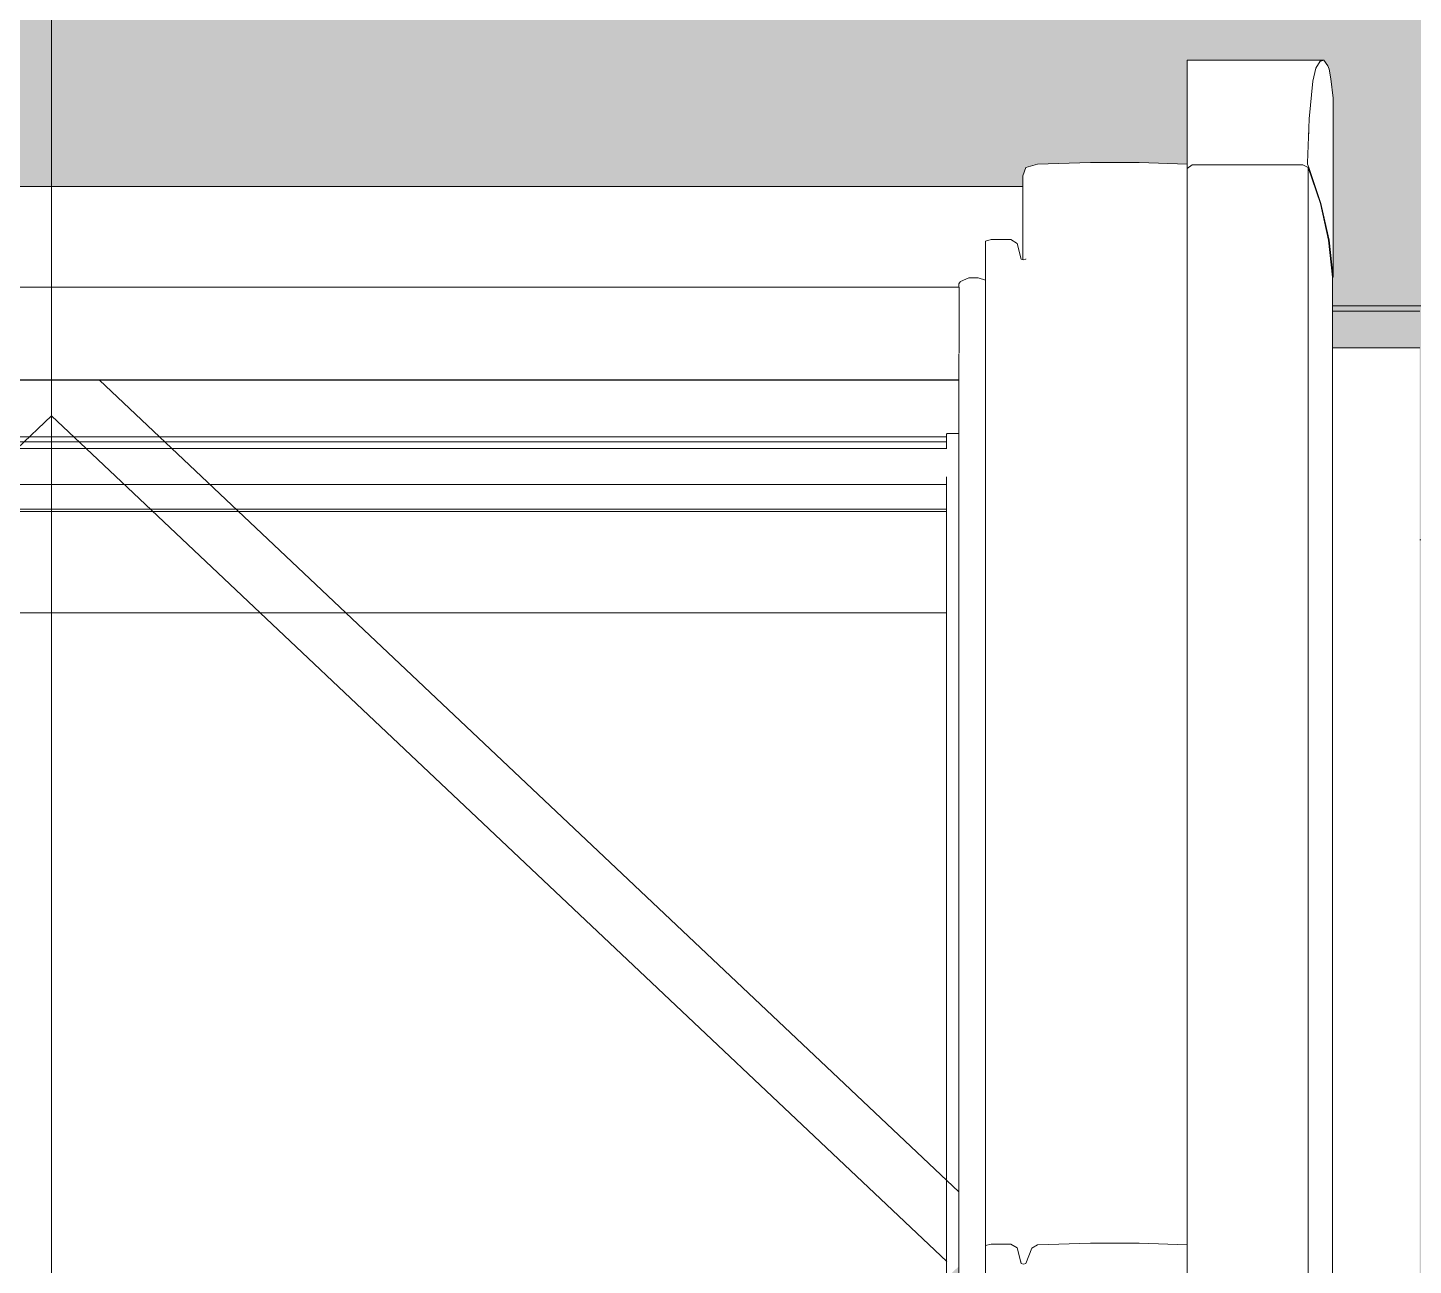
# Model space of a CAD drawing. Header units: metres. Extents: x -208 to 1512, y -277 to 123.
# Drawn here: x 841.8912 to 842.3515, y -2.5162 to -2.1051 of the extents above; entities that cross this region are included whole.
import ezdxf

# ---------------------------------------------------------------- set-up
doc = ezdxf.new("R2010")
doc.units = ezdxf.units.M
doc.header["$MEASUREMENT"] = 0
doc.linetypes.add('Wipeout_Contour', pattern=[1, 0, -1])
for name, color, linetype in [('325 Dachfenster', 7, 'Continuous'), ('330 Dachaufbau', 7, 'Continuous'), ('918 Lageplan Beschriftung.x', 7, 'Continuous')]:
    doc.layers.add(name, color=color, linetype=linetype)

# ---------------------------------------------------------------- blocks, each defined once
blk = doc.blocks.new('Dachfläche_60_5', base_point=(837.91228, -4.6))
at = {"layer": '330 Dachaufbau', "linetype": 'Continuous', "lineweight": 0, "true_color": 0x000000}
h = blk.add_hatch(color=18, dxfattribs=at)
h.paths.add_polyline_path([(844.09731, -4.5), (844.09716, -4.54333), (844.09697, -4.6), (844.22771, -4.6), (844.24327, 0.07), (843.21228, 0.07), (843.21228, -0.77152), (841.46228, -0.77152), (841.46228, 0.07), (840.45228, 0.07), (840.45228, -0.4), (840.76228, -0.4), (840.76228, -0.73528), (837.91228, -0.73528), (837.91228, -4.5)])
h.paths.add_polyline_path([(843.18728, -3.79873), (841.48728, -3.79873), (841.48728, -2.1975), (843.18728, -2.1975)], flags=0)
h.paths.add_polyline_path([(840.24913, -2.1975), (840.24913, -3.79873), (838.54913, -3.79873), (838.54913, -2.1975)], flags=0)
at = {"color": 254, "linetype": 'Wipeout_Contour', "lineweight": 0, "ltscale": 3369.361312}
blk.add_wipeout([(843.18728, -2.22224), (843.18728, -2.1975), (841.48728, -2.1975), (841.48728, -2.22224)], dxfattribs=at).dxf.layer = '330 Dachaufbau'
at = {"color": 254, "linetype": 'Wipeout_Contour', "lineweight": 0, "ltscale": 3369.361913}
blk.add_wipeout([(843.18728, -2.27528), (843.18728, -2.2576), (841.48728, -2.2576), (841.48728, -2.27528)], dxfattribs=at).dxf.layer = '330 Dachaufbau'
at = {"layer": '330 Dachaufbau', "color": 7, "linetype": 'Continuous', "lineweight": 18, "flags": 128}
for points in [[(843.18728, -2.1975), (841.48728, -2.1975)], [(841.48728, -2.27528), (843.18728, -2.27528)]]:
    blk.add_lwpolyline(points, dxfattribs=at)
at = {"color": 254, "linetype": 'Wipeout_Contour', "lineweight": 0, "ltscale": 3369.36163}
blk.add_wipeout([(843.18728, -2.2576), (843.18728, -2.22224), (841.48728, -2.22224), (841.48728, -2.2576)], dxfattribs=at).dxf.layer = '330 Dachaufbau'
blk = doc.blocks.new('DF Marker 27[1467]_5', base_point=(841.89913, -2.22182))
at = {"layer": '325 Dachfenster', "color": 7, "linetype": 'Continuous', "lineweight": 13}
blk.add_line((841.89913, 1.53443), (841.89913, -4.11337), dxfattribs=at)
blk = doc.blocks.new('VELUX SlopeRoofBundle[39]_5', base_point=(825.25728, 0))
at = {"color": 254, "linetype": 'Wipeout_Contour', "lineweight": 0, "ltscale": 3369.228066}
blk.add_wipeout([(842.27633, -2.13533), (842.31696, -2.13533), (842.31817, -2.1228), (842.27633, -2.1228)], dxfattribs=at).dxf.layer = '325 Dachfenster'
at = {"color": 254, "linetype": 'Wipeout_Contour', "lineweight": 0, "ltscale": 6735.217133}
blk.add_wipeout([(841.59763, -2.2132), (841.59773, -2.21347), (841.59773, -2.21425), (842.20053, -2.21425), (842.20053, -2.21347), (842.20063, -2.2132), (842.20063, -2.21235), (841.59763, -2.21235)], dxfattribs=at).dxf.layer = '325 Dachfenster'
at = {"color": 254, "linetype": 'Wipeout_Contour', "lineweight": 0, "ltscale": 4212.166439}
blk.add_wipeout([(842.32463, -2.21148), (842.32463, -2.21296), (842.32463, -2.22338), (842.33913, -2.22338), (842.33913, -2.21147)], dxfattribs=at).dxf.layer = '325 Dachfenster'
at = {"color": 254, "linetype": 'Wipeout_Contour', "lineweight": 0, "ltscale": 3367.608858}
blk.add_wipeout([(841.59773, -2.22217), (842.20053, -2.22217), (842.20053, -2.2221), (841.59773, -2.2221)], dxfattribs=at).dxf.layer = '325 Dachfenster'
at = {"color": 254, "linetype": 'Wipeout_Contour', "lineweight": 0, "ltscale": 3368.857823}
blk.add_wipeout([(842.20933, -2.50968), (842.20933, -2.69331), (842.21123, -2.69331), (842.21123, -2.50919)], dxfattribs=at).dxf.layer = '325 Dachfenster'
at = {"color": 254, "linetype": 'Wipeout_Contour', "lineweight": 0, "ltscale": 3368.903257}
blk.add_wipeout([(842.22123, -2.51562), (842.22123, -2.69331), (842.22203, -2.69331), (842.22203, -2.51591)], dxfattribs=at).dxf.layer = '325 Dachfenster'
at = {"color": 254, "linetype": 'Wipeout_Contour', "lineweight": 0, "ltscale": 3367.60875}
blk.add_wipeout([(841.59763, -2.21235), (842.20063, -2.21235), (842.20063, -2.2115), (841.59763, -2.2115)], dxfattribs=at).dxf.layer = '325 Dachfenster'
at = {"color": 254, "linetype": 'Wipeout_Contour', "lineweight": 0, "ltscale": 3367.608843}
blk.add_wipeout([(841.59773, -2.21934), (841.59773, -2.2221), (842.20053, -2.2221), (842.20053, -2.21934)], dxfattribs=at).dxf.layer = '325 Dachfenster'
at = {"color": 254, "linetype": 'Wipeout_Contour', "lineweight": 0, "ltscale": 8425.815539}
blk.add_wipeout([(842.32463, -2.22338), (842.32463, -2.75824), (842.32483, -2.76012), (842.32483, -2.76014), (842.32543, -2.76329), (842.32673, -2.77719), (842.32673, -2.79316), (842.32675, -2.84047), (842.33913, -2.84047), (842.33913, -2.22338)], dxfattribs=at).dxf.layer = '325 Dachfenster'
at = {"color": 254, "linetype": 'Wipeout_Contour', "lineweight": 0, "ltscale": 3368.906457}
blk.add_wipeout([(842.22203, -2.51591), (842.22203, -2.69331), (842.22283, -2.69331), (842.22283, -2.51569)], dxfattribs=at).dxf.layer = '325 Dachfenster'
at = {"color": 254, "linetype": 'Wipeout_Contour', "lineweight": 0, "ltscale": 3367.608719}
blk.add_wipeout([(841.59763, -2.2115), (842.20063, -2.2115), (842.20063, -2.20648), (841.59763, -2.20648)], dxfattribs=at).dxf.layer = '325 Dachfenster'
at = {"color": 254, "linetype": 'Wipeout_Contour', "lineweight": 0, "ltscale": 4211.253442}
blk.add_wipeout([(842.33913, -2.22338), (842.35363, -2.22338), (842.35363, -2.21296), (842.35363, -2.21148), (842.33913, -2.21147)], dxfattribs=at).dxf.layer = '325 Dachfenster'
at = {"color": 254, "linetype": 'Wipeout_Contour', "lineweight": 0, "ltscale": 3367.60878}
blk.add_wipeout([(841.59773, -2.21531), (842.20053, -2.21531), (842.20053, -2.21425), (841.59773, -2.21425)], dxfattribs=at).dxf.layer = '325 Dachfenster'
at = {"color": 254, "linetype": 'Wipeout_Contour', "lineweight": 0, "ltscale": 3368.899108}
blk.add_wipeout([(842.21993, -2.51046), (842.21993, -2.69331), (842.22123, -2.69331), (842.22123, -2.51562)], dxfattribs=at).dxf.layer = '325 Dachfenster'
at = {"color": 254, "linetype": 'Wipeout_Contour', "lineweight": 0, "ltscale": 3367.608789}
blk.add_wipeout([(841.59773, -2.21531), (841.59773, -2.21595), (842.20053, -2.21595), (842.20053, -2.21531)], dxfattribs=at).dxf.layer = '325 Dachfenster'
at = {"color": 254, "linetype": 'Wipeout_Contour', "lineweight": 0, "ltscale": 8421.070178}
blk.add_wipeout([(842.33913, -2.22338), (842.33913, -2.84047), (842.35151, -2.84047), (842.35153, -2.79316), (842.35153, -2.77719), (842.35283, -2.76329), (842.35343, -2.76014), (842.35343, -2.76012), (842.35363, -2.75824), (842.35363, -2.22338)], dxfattribs=at).dxf.layer = '325 Dachfenster'
at = {"color": 254, "linetype": 'Wipeout_Contour', "lineweight": 0, "ltscale": 3368.874814}
blk.add_wipeout([(842.21123, -2.69331), (842.21783, -2.69331), (842.21783, -2.50919), (842.21123, -2.50919)], dxfattribs=at).dxf.layer = '325 Dachfenster'
at = {"color": 254, "linetype": 'Wipeout_Contour', "lineweight": 0, "ltscale": 3368.912108}
blk.add_wipeout([(842.22283, -2.51569), (842.22283, -2.69331), (842.22483, -2.69331), (842.22483, -2.51053)], dxfattribs=at).dxf.layer = '325 Dachfenster'
at = {"color": 254, "linetype": 'Wipeout_Contour', "lineweight": 0, "ltscale": 3367.608814}
blk.add_wipeout([(841.59773, -2.21934), (842.20053, -2.21934), (842.20053, -2.21666), (841.59773, -2.21666)], dxfattribs=at).dxf.layer = '325 Dachfenster'
at = {"color": 254, "linetype": 'Wipeout_Contour', "lineweight": 0, "ltscale": 3368.892235}
blk.add_wipeout([(842.21783, -2.50919), (842.21783, -2.69331), (842.21993, -2.69331), (842.21993, -2.51046)], dxfattribs=at).dxf.layer = '325 Dachfenster'
at = {"color": 254, "linetype": 'Wipeout_Contour', "lineweight": 0, "ltscale": 3368.919633}
blk.add_wipeout([(842.22483, -2.51053), (842.22483, -2.69331), (842.22663, -2.69331), (842.22663, -2.50947)], dxfattribs=at).dxf.layer = '325 Dachfenster'
at = {"color": 254, "linetype": 'Wipeout_Contour', "lineweight": 0, "ltscale": 3368.9003}
blk.add_wipeout([(842.22203, -2.18222), (842.22123, -2.18194), (842.22123, -2.51562), (842.22203, -2.51591)], dxfattribs=at).dxf.layer = '325 Dachfenster'
at = {"color": 254, "linetype": 'Wipeout_Contour', "lineweight": 0, "ltscale": 3367.608796}
blk.add_wipeout([(841.59773, -2.21595), (841.59773, -2.21666), (842.20053, -2.21666), (842.20053, -2.21595)], dxfattribs=at).dxf.layer = '325 Dachfenster'
at = {"color": 254, "linetype": 'Wipeout_Contour', "lineweight": 0, "ltscale": 3368.958422}
blk.add_wipeout([(842.22663, -2.50947), (842.22663, -2.69331), (842.24423, -2.69331), (842.24423, -2.50891)], dxfattribs=at).dxf.layer = '325 Dachfenster'
at = {"color": 254, "linetype": 'Wipeout_Contour', "lineweight": 0, "ltscale": 5052.602326}
blk.add_wipeout([(842.22273, -2.18204), (842.22203, -2.18222), (842.22203, -2.51591), (842.22283, -2.51569), (842.22283, -2.18197), (842.22273, -2.182)], dxfattribs=at).dxf.layer = '325 Dachfenster'
at = {"color": 254, "linetype": 'Wipeout_Contour', "lineweight": 0, "ltscale": 3369.026012}
blk.add_wipeout([(842.24423, -2.50891), (842.24423, -2.69331), (842.26043, -2.69331), (842.26043, -2.50891)], dxfattribs=at).dxf.layer = '325 Dachfenster'
at = {"color": 254, "linetype": 'Wipeout_Contour', "lineweight": 0, "ltscale": 3368.896046}
blk.add_wipeout([(842.21993, -2.17678), (842.21993, -2.51046), (842.22123, -2.51562), (842.22123, -2.18194)], dxfattribs=at).dxf.layer = '325 Dachfenster'
at = {"color": 254, "linetype": 'Wipeout_Contour', "lineweight": 0, "ltscale": 4210.871419}
blk.add_wipeout([(842.26043, -2.69331), (842.27633, -2.69331), (842.27633, -2.63963), (842.27633, -2.50942), (842.26043, -2.50891)], dxfattribs=at).dxf.layer = '325 Dachfenster'
at = {"color": 254, "linetype": 'Wipeout_Contour', "lineweight": 0, "ltscale": 3368.871824}
blk.add_wipeout([(842.21123, -2.1755), (842.21123, -2.50919), (842.21783, -2.50919), (842.21783, -2.1755)], dxfattribs=at).dxf.layer = '325 Dachfenster'
at = {"color": 254, "linetype": 'Wipeout_Contour', "lineweight": 0, "ltscale": 3368.909049}
blk.add_wipeout([(842.22283, -2.18197), (842.22283, -2.51569), (842.22483, -2.51053), (842.22483, -2.17681)], dxfattribs=at).dxf.layer = '325 Dachfenster'
at = {"color": 254, "linetype": 'Wipeout_Contour', "lineweight": 0, "ltscale": 3369.087218}
blk.add_wipeout([(842.27633, -2.1757), (842.26043, -2.17519), (842.26043, -2.50891), (842.27633, -2.50942)], dxfattribs=at).dxf.layer = '325 Dachfenster'
at = {"layer": '325 Dachfenster', "linetype": 'Continuous', "lineweight": 0, "flags": 128}
for points in [[(842.22123, -2.51562), (842.22203, -2.51591)], [(842.22203, -2.51591), (842.22283, -2.51569)]]:
    blk.add_lwpolyline(points, dxfattribs=at)
at = {"color": 254, "linetype": 'Wipeout_Contour', "lineweight": 0, "ltscale": 3368.854825}
blk.add_wipeout([(842.20933, -2.50968), (842.21123, -2.50919), (842.21123, -2.1755), (842.20933, -2.176)], dxfattribs=at).dxf.layer = '325 Dachfenster'
at = {"color": 254, "linetype": 'Wipeout_Contour', "lineweight": 0, "ltscale": 3368.889224}
blk.add_wipeout([(842.21783, -2.50919), (842.21993, -2.51046), (842.21993, -2.17678), (842.21783, -2.1755)], dxfattribs=at).dxf.layer = '325 Dachfenster'
at = {"color": 254, "linetype": 'Wipeout_Contour', "lineweight": 0, "ltscale": 3368.955419}
blk.add_wipeout([(842.22663, -2.50947), (842.24423, -2.50891), (842.24423, -2.17519), (842.22663, -2.17575)], dxfattribs=at).dxf.layer = '325 Dachfenster'
at = {"layer": '325 Dachfenster', "linetype": 'Continuous', "lineweight": 0, "flags": 128}
for points in [[(842.21783, -2.50919), (842.21993, -2.51046)], [(842.21993, -2.51046), (842.22123, -2.51562)]]:
    blk.add_lwpolyline(points, dxfattribs=at)
at = {"color": 254, "linetype": 'Wipeout_Contour', "lineweight": 0, "ltscale": 3368.916626}
blk.add_wipeout([(842.22483, -2.17681), (842.22483, -2.51053), (842.22663, -2.50947), (842.22663, -2.17575)], dxfattribs=at).dxf.layer = '325 Dachfenster'
at = {"color": 254, "linetype": 'Wipeout_Contour', "lineweight": 0, "ltscale": 3369.023019}
blk.add_wipeout([(842.24423, -2.50891), (842.26043, -2.50891), (842.26043, -2.17519), (842.24423, -2.17519)], dxfattribs=at).dxf.layer = '325 Dachfenster'
at = {"color": 254, "linetype": 'Wipeout_Contour', "lineweight": 0, "ltscale": 11786.632685}
blk.add_wipeout([(841.58893, -2.18898), (841.59133, -2.18816), (841.59443, -2.18823), (841.59723, -2.18936), (841.59773, -2.19021), (841.59773, -2.19134), (842.20053, -2.19134), (842.20053, -2.19021), (842.20103, -2.18936), (842.20383, -2.18823), (842.20693, -2.18816), (842.20933, -2.18898), (842.20933, -2.18441), (841.58893, -2.18441)], dxfattribs=at).dxf.layer = '325 Dachfenster'
at = {"layer": '325 Dachfenster', "linetype": 'Continuous', "lineweight": 0, "flags": 128}
for points in [[(842.22283, -2.51569), (842.22483, -2.51053)], [(842.22483, -2.51053), (842.22663, -2.50947)]]:
    blk.add_lwpolyline(points, dxfattribs=at)
at = {"color": 254, "linetype": 'Wipeout_Contour', "lineweight": 0, "ltscale": 5895.112271}
blk.add_wipeout([(842.22183, -2.15426), (842.22183, -2.18215), (842.22203, -2.18222), (842.22273, -2.18204), (842.22273, -2.182), (842.2228, -2.18198), (842.22283, -2.1819)], dxfattribs=at).dxf.layer = '325 Dachfenster'
at = {"color": 254, "linetype": 'Wipeout_Contour', "lineweight": 0, "ltscale": 3368.847431}
blk.add_wipeout([(842.20933, -2.18898), (842.20693, -2.18816), (842.20693, -2.69331), (842.20933, -2.69331)], dxfattribs=at).dxf.layer = '325 Dachfenster'
at = {"color": 254, "linetype": 'Wipeout_Contour', "lineweight": 0, "ltscale": 3367.608592}
blk.add_wipeout([(841.59763, -2.20216), (842.20063, -2.20216), (842.20063, -2.19156), (841.59763, -2.19156)], dxfattribs=at).dxf.layer = '325 Dachfenster'
at = {"layer": '325 Dachfenster', "linetype": 'Continuous', "lineweight": 0, "flags": 128}
blk.add_lwpolyline([(842.20933, -2.50968), (842.21123, -2.50919), (842.21783, -2.50919)], dxfattribs=at)
at = {"color": 254, "linetype": 'Wipeout_Contour', "lineweight": 0, "ltscale": 2526.181904}
blk.add_wipeout([(842.22183, -2.15426), (842.22284, -2.15159), (842.22283, -2.1515)], dxfattribs=at).dxf.layer = '325 Dachfenster'
at = {"color": 254, "linetype": 'Wipeout_Contour', "lineweight": 0, "ltscale": 3367.608536}
blk.add_wipeout([(841.59763, -2.19156), (842.20063, -2.19156), (842.20063, -2.19134), (841.59763, -2.19134)], dxfattribs=at).dxf.layer = '325 Dachfenster'
at = {"color": 254, "linetype": 'Wipeout_Contour', "lineweight": 0, "ltscale": 3367.60867}
blk.add_wipeout([(841.59763, -2.20216), (841.59763, -2.20648), (842.20063, -2.20648), (842.20063, -2.20216)], dxfattribs=at).dxf.layer = '325 Dachfenster'
at = {"color": 254, "linetype": 'Wipeout_Contour', "lineweight": 0, "ltscale": 3369.23475}
blk.add_wipeout([(842.22284, -2.15159), (842.22183, -2.15426), (842.22283, -2.1819), (842.22483, -2.17681)], dxfattribs=at).dxf.layer = '325 Dachfenster'
at = {"color": 254, "linetype": 'Wipeout_Contour', "lineweight": 0, "ltscale": 6739.227474}
blk.add_wipeout([(842.20053, -2.69331), (842.20103, -2.69331), (842.20103, -2.18936), (842.20053, -2.19021), (842.20053, -2.19134), (842.20063, -2.19134), (842.20063, -2.2132), (842.20053, -2.21347)], dxfattribs=at).dxf.layer = '325 Dachfenster'
at = {"color": 254, "linetype": 'Wipeout_Contour', "lineweight": 0, "ltscale": 2526.183642}
blk.add_wipeout([(842.22283, -2.1515), (842.22663, -2.17575), (842.22663, -2.15044)], dxfattribs=at).dxf.layer = '325 Dachfenster'
at = {"color": 254, "linetype": 'Wipeout_Contour', "lineweight": 0, "ltscale": 3368.824636}
blk.add_wipeout([(842.20103, -2.18936), (842.20103, -2.69331), (842.20383, -2.69331), (842.20383, -2.18823)], dxfattribs=at).dxf.layer = '325 Dachfenster'
at = {"layer": '325 Dachfenster', "linetype": 'Continuous', "lineweight": 0, "flags": 128}
for points in [[(842.20053, -2.19021), (842.20103, -2.18936)], [(842.20053, -2.19021), (842.20053, -2.19134)], [(841.59763, -2.19134), (842.20063, -2.19134)], [(842.20063, -2.19156), (842.20063, -2.19134)], [(842.20063, -2.2132), (842.20063, -2.21235), (842.20063, -2.2115), (842.20063, -2.20648), (842.20063, -2.20216), (842.20063, -2.19156)]]:
    blk.add_lwpolyline(points, dxfattribs=at)
at = {"color": 254, "linetype": 'Wipeout_Contour', "lineweight": 0, "ltscale": 2526.657947}
blk.add_wipeout([(842.22283, -2.1515), (842.22483, -2.17681), (842.22663, -2.17575)], dxfattribs=at).dxf.layer = '325 Dachfenster'
at = {"color": 254, "linetype": 'Wipeout_Contour', "lineweight": 0, "ltscale": 3368.836426}
blk.add_wipeout([(842.20383, -2.18823), (842.20383, -2.69331), (842.20693, -2.69331), (842.20693, -2.18816)], dxfattribs=at).dxf.layer = '325 Dachfenster'
at = {"color": 254, "linetype": 'Wipeout_Contour', "lineweight": 0, "ltscale": 6735.224534}
blk.add_wipeout([(841.59773, -2.51658), (841.78487, -2.69331), (842.01339, -2.69331), (842.20053, -2.51658), (842.20053, -2.49183), (841.91501, -2.22217), (841.88326, -2.22217), (841.59773, -2.49183)], dxfattribs=at).dxf.layer = '325 Dachfenster'
at = {"layer": '325 Dachfenster', "linetype": 'Continuous', "lineweight": 0, "flags": 128}
for points in [[(842.22183, -2.15426), (842.22283, -2.1515)], [(842.20103, -2.18936), (842.20383, -2.18823)], [(842.20383, -2.18823), (842.20693, -2.18816)], [(842.20693, -2.18816), (842.20933, -2.18898)], [(841.89913, -2.23405), (841.88768, -2.24487), (841.87794, -2.25406), (841.6017, -2.51496)]]:
    blk.add_lwpolyline(points, dxfattribs=at)
at = {"color": 254, "linetype": 'Wipeout_Contour', "lineweight": 0, "ltscale": 3368.953408}
blk.add_wipeout([(842.22663, -2.17575), (842.24423, -2.17519), (842.24423, -2.14987), (842.22663, -2.15044)], dxfattribs=at).dxf.layer = '325 Dachfenster'
at = {"color": 254, "linetype": 'Wipeout_Contour', "lineweight": 0, "ltscale": 3367.608251}
blk.add_wipeout([(841.57643, -2.1579), (841.57643, -2.16985), (842.22183, -2.16985), (842.22183, -2.1579)], dxfattribs=at).dxf.layer = '325 Dachfenster'
at = {"color": 254, "linetype": 'Wipeout_Contour', "lineweight": 0, "ltscale": 2525.824591}
blk.add_wipeout([(841.91501, -2.22217), (842.20053, -2.49183), (842.20053, -2.22217)], dxfattribs=at).dxf.layer = '325 Dachfenster'
at = {"layer": '325 Dachfenster', "linetype": 'Continuous', "lineweight": 0, "flags": 128}
for points in [[(842.20053, -2.21347), (842.20053, -2.69331)], [(841.59773, -2.2221), (842.20053, -2.2221)], [(841.59773, -2.22217), (842.20053, -2.22217)], [(841.91501, -2.22217), (842.20053, -2.49183)], [(841.89913, -2.23405), (841.91059, -2.24487), (841.92032, -2.25406), (842.19657, -2.51496)], [(841.60183, -2.24098), (842.19643, -2.24098)], [(842.19663, -2.23992), (842.19643, -2.24013)], [(842.19643, -2.24013), (842.19643, -2.24487)], [(842.20053, -2.23992), (842.19663, -2.23992)], [(841.6017, -2.24487), (842.19657, -2.24487)], [(841.60183, -2.24268), (842.19643, -2.24268)], [(842.19643, -2.25435), (842.19643, -2.69331)], [(841.60183, -2.25689), (842.19643, -2.25689)], [(841.60183, -2.26502), (842.19643, -2.26502)], [(841.60183, -2.2658), (842.19643, -2.2658)], [(841.60183, -2.29953), (842.19643, -2.29953)]]:
    blk.add_lwpolyline(points, dxfattribs=at)
at = {"color": 254, "linetype": 'Wipeout_Contour', "lineweight": 0, "ltscale": 3369.021031}
blk.add_wipeout([(842.24423, -2.17519), (842.26043, -2.17519), (842.26043, -2.14987), (842.24423, -2.14987)], dxfattribs=at).dxf.layer = '325 Dachfenster'
at = {"color": 254, "linetype": 'Wipeout_Contour', "lineweight": 0, "ltscale": 3367.608189}
blk.add_wipeout([(841.57643, -2.1579), (842.22183, -2.1579), (842.22183, -2.15783), (841.57643, -2.15783)], dxfattribs=at).dxf.layer = '325 Dachfenster'
at = {"color": 254, "linetype": 'Wipeout_Contour', "lineweight": 0, "ltscale": 13470.433911}
blk.add_wipeout([(842.22183, -2.16985), (841.57643, -2.16985), (841.57643, -2.18215), (841.57703, -2.18194), (841.57833, -2.17678), (841.58043, -2.1755), (841.58703, -2.1755), (841.58893, -2.176), (841.58893, -2.18441), (842.20933, -2.18441), (842.20933, -2.176), (842.21123, -2.1755), (842.21783, -2.1755), (842.21993, -2.17678), (842.22123, -2.18194), (842.22183, -2.18215)], dxfattribs=at).dxf.layer = '325 Dachfenster'
at = {"layer": '325 Dachfenster', "linetype": 'Continuous', "lineweight": 0}
blk.add_line((841.89913, 1.53443), (841.89913, -4.11337), dxfattribs=at)
at = {"layer": '325 Dachfenster', "linetype": 'Continuous', "lineweight": 0, "flags": 128}
for points in [[(841.57643, -2.15783), (842.22183, -2.15783)], [(842.20933, -2.176), (842.21123, -2.1755), (842.21783, -2.1755)], [(842.20933, -2.176), (842.20933, -2.50968), (842.20933, -2.69331)], [(842.21783, -2.1755), (842.21993, -2.17678)]]:
    blk.add_lwpolyline(points, dxfattribs=at)
at = {"color": 254, "linetype": 'Wipeout_Contour', "lineweight": 0, "ltscale": 3369.08521}
blk.add_wipeout([(842.26043, -2.17519), (842.27633, -2.1757), (842.27633, -2.15039), (842.26043, -2.14987)], dxfattribs=at).dxf.layer = '325 Dachfenster'
at = {"color": 254, "linetype": 'Wipeout_Contour', "lineweight": 0, "ltscale": 3369.879752}
blk.add_wipeout([(842.22283, -2.1819), (842.2228, -2.18198), (842.22283, -2.18197), (842.22483, -2.17681)], dxfattribs=at).dxf.layer = '325 Dachfenster'
at = {"layer": '325 Dachfenster', "linetype": 'Continuous', "lineweight": 0, "flags": 128}
for points in [[(842.22183, -2.18215), (842.22183, -2.15426)], [(842.21993, -2.17678), (842.22123, -2.18194)], [(842.22123, -2.18194), (842.22203, -2.18222)], [(842.22203, -2.18222), (842.22273, -2.18204)], [(842.22273, -2.18204), (842.22273, -2.182)], [(842.2228, -2.18198), (842.22283, -2.1819)]]:
    blk.add_lwpolyline(points, dxfattribs=at)
at = {"color": 254, "linetype": 'Wipeout_Contour', "lineweight": 0, "ltscale": 11789.307399}
blk.add_wipeout([(842.31641, -2.15046), (842.27633, -2.15046), (842.27633, -2.15186), (842.27803, -2.15061), (842.31483, -2.15061), (842.31663, -2.15157), (842.32063, -2.16352), (842.32333, -2.17569), (842.32463, -2.18793), (842.32463, -2.18808), (842.32483, -2.18793), (842.32353, -2.17569), (842.32083, -2.16352), (842.31683, -2.15157)], dxfattribs=at).dxf.layer = '325 Dachfenster'
at = {"color": 254, "linetype": 'Wipeout_Contour', "lineweight": 0, "ltscale": 4211.724156}
blk.add_wipeout([(842.32407, -2.12203), (842.32353, -2.11886), (842.32353, -2.17569), (842.32483, -2.18793), (842.32483, -2.12852)], dxfattribs=at).dxf.layer = '325 Dachfenster'
at = {"color": 254, "linetype": 'Wipeout_Contour', "lineweight": 0, "ltscale": 3369.199082}
blk.add_wipeout([(842.27633, -2.15046), (842.31641, -2.15046), (842.31633, -2.15004), (842.27633, -2.15004)], dxfattribs=at).dxf.layer = '325 Dachfenster'
at = {"color": 254, "linetype": 'Wipeout_Contour', "lineweight": 0, "ltscale": 3369.113205}
blk.add_wipeout([(842.31633, -2.15004), (842.31641, -2.15046), (842.31683, -2.15157), (842.31683, -2.13852)], dxfattribs=at).dxf.layer = '325 Dachfenster'
at = {"color": 254, "linetype": 'Wipeout_Contour', "lineweight": 0, "ltscale": 4211.034869}
blk.add_wipeout([(842.31696, -2.13533), (842.27633, -2.13533), (842.27633, -2.15004), (842.31633, -2.15004), (842.31683, -2.13852)], dxfattribs=at).dxf.layer = '325 Dachfenster'
at = {"color": 254, "linetype": 'Wipeout_Contour', "lineweight": 0, "ltscale": 6738.70523}
blk.add_wipeout([(842.31683, -2.13852), (842.31683, -2.15157), (842.32083, -2.16352), (842.32083, -2.11619), (842.32054, -2.11624), (842.31913, -2.11859), (842.31817, -2.1228), (842.31696, -2.13533)], dxfattribs=at).dxf.layer = '325 Dachfenster'
at = {"color": 254, "linetype": 'Wipeout_Contour', "lineweight": 0, "ltscale": 4211.081053}
blk.add_wipeout([(842.27633, -2.11589), (842.27633, -2.11624), (842.32054, -2.11624), (842.32083, -2.11619), (842.32183, -2.11589)], dxfattribs=at).dxf.layer = '325 Dachfenster'
at = {"color": 254, "linetype": 'Wipeout_Contour', "lineweight": 0, "ltscale": 3369.200618}
blk.add_wipeout([(842.27803, -2.15061), (842.27803, -2.72249), (842.31483, -2.72249), (842.31483, -2.15061)], dxfattribs=at).dxf.layer = '325 Dachfenster'
at = {"color": 254, "linetype": 'Wipeout_Contour', "lineweight": 0, "ltscale": 3369.23541}
blk.add_wipeout([(842.27633, -2.11859), (842.31913, -2.11859), (842.32054, -2.11624), (842.27633, -2.11624)], dxfattribs=at).dxf.layer = '325 Dachfenster'
at = {"color": 254, "linetype": 'Wipeout_Contour', "lineweight": 0, "ltscale": 3369.123626}
blk.add_wipeout([(842.27803, -2.15061), (842.27633, -2.15186), (842.27633, -2.72249), (842.27803, -2.72249)], dxfattribs=at).dxf.layer = '325 Dachfenster'
at = {"layer": '325 Dachfenster', "linetype": 'Continuous', "lineweight": 0, "flags": 128}
for points in [[(842.22283, -2.1515), (842.22663, -2.15044), (842.24423, -2.14987), (842.26043, -2.14987), (842.27633, -2.15039)], [(842.27633, -2.15046), (842.27633, -2.15004)], [(842.27633, -2.15186), (842.27633, -2.15046)], [(842.27803, -2.15061), (842.27633, -2.15186)], [(842.27633, -2.15186), (842.27633, -2.72249)], [(842.22663, -2.50947), (842.24423, -2.50891), (842.26043, -2.50891), (842.27633, -2.50942)]]:
    blk.add_lwpolyline(points, dxfattribs=at)
at = {"color": 254, "linetype": 'Wipeout_Contour', "lineweight": 0, "ltscale": 3369.223734}
blk.add_wipeout([(842.27633, -2.11859), (842.27633, -2.1228), (842.31817, -2.1228), (842.31913, -2.11859)], dxfattribs=at).dxf.layer = '325 Dachfenster'
at = {"layer": '325 Dachfenster', "linetype": 'Continuous', "lineweight": 0, "flags": 128}
blk.add_lwpolyline([(842.27633, -2.15004), (842.27633, -2.13533), (842.27633, -2.1228), (842.27633, -2.11859), (842.27633, -2.11624), (842.27633, -2.11589)], dxfattribs=at)
at = {"color": 254, "linetype": 'Wipeout_Contour', "lineweight": 0, "ltscale": 5053.723623}
blk.add_wipeout([(842.32083, -2.11619), (842.32083, -2.16352), (842.32353, -2.17569), (842.32353, -2.11886), (842.32314, -2.11774), (842.32183, -2.11589)], dxfattribs=at).dxf.layer = '325 Dachfenster'
at = {"layer": '325 Dachfenster', "linetype": 'Continuous', "lineweight": 0, "flags": 128}
blk.add_lwpolyline([(842.32183, -2.11589), (842.27633, -2.11589)], dxfattribs=at)
at = {"color": 254, "linetype": 'Wipeout_Contour', "lineweight": 0, "ltscale": 4212.062398}
blk.add_wipeout([(842.31663, -2.15157), (842.31663, -2.72323), (842.31683, -2.72376), (842.32063, -2.73511), (842.32063, -2.16352)], dxfattribs=at).dxf.layer = '325 Dachfenster'
at = {"color": 254, "linetype": 'Wipeout_Contour', "lineweight": 0, "ltscale": 5053.247647}
blk.add_wipeout([(842.31483, -2.72249), (842.3163, -2.72249), (842.31638, -2.72258), (842.31663, -2.72323), (842.31663, -2.15157), (842.31483, -2.15061)], dxfattribs=at).dxf.layer = '325 Dachfenster'
at = {"color": 254, "linetype": 'Wipeout_Contour', "lineweight": 0, "ltscale": 4212.055908}
blk.add_wipeout([(842.32063, -2.16352), (842.32063, -2.73511), (842.32083, -2.73571), (842.32333, -2.74698), (842.32333, -2.17569)], dxfattribs=at).dxf.layer = '325 Dachfenster'
at = {"layer": '325 Dachfenster', "linetype": 'Continuous', "lineweight": 0, "flags": 128}
for points in [[(842.31633, -2.15004), (842.31683, -2.13852), (842.31696, -2.13533), (842.31817, -2.1228), (842.31913, -2.11859), (842.32054, -2.11624), (842.32083, -2.11619), (842.32183, -2.11589), (842.32314, -2.11774), (842.32353, -2.11886), (842.32407, -2.12203), (842.32483, -2.12852)], [(842.31483, -2.15061), (842.27803, -2.15061)], [(842.31663, -2.15157), (842.31483, -2.15061)], [(842.31633, -2.15004), (842.31641, -2.15046)], [(842.31663, -2.15157), (842.31663, -2.72323)]]:
    blk.add_lwpolyline(points, dxfattribs=at)
at = {"color": 254, "linetype": 'Wipeout_Contour', "lineweight": 0, "ltscale": 4211.987037}
blk.add_wipeout([(842.32333, -2.17569), (842.32333, -2.74698), (842.32353, -2.74788), (842.32463, -2.75824), (842.32463, -2.18793)], dxfattribs=at).dxf.layer = '325 Dachfenster'
at = {"layer": '325 Dachfenster', "linetype": 'Continuous', "lineweight": 0, "flags": 128}
for points in [[(842.32483, -2.18793), (842.32483, -2.12852)], [(842.32483, -2.18793), (842.32353, -2.17569), (842.32083, -2.16352), (842.31683, -2.15157), (842.31641, -2.15046)], [(842.32463, -2.18793), (842.32333, -2.17569), (842.32063, -2.16352), (842.31663, -2.15157)], [(842.32463, -2.18793), (842.32463, -2.75824)], [(842.32463, -2.18808), (842.32483, -2.18793)], [(842.35363, -2.21148), (842.33913, -2.21147), (842.32463, -2.21148)]]:
    blk.add_lwpolyline(points, dxfattribs=at)
at = {"layer": '325 Dachfenster', "color": 7, "lineweight": 13}
blk.add_blockref('DF Marker 27[1467]_5', (841.89913, -2.22182), dxfattribs=at)
blk = doc.blocks.new('Dachfläche_70_5', base_point=(843.22913, -2.19932))
at = {"layer": '325 Dachfenster', "color": 7, "linetype": 'Continuous', "lineweight": 13, "true_color": 0xf4f4f4, "flags": 128}
for points in [[(842.32463, -2.19932), (842.35363, -2.19932)], [(842.19643, -2.31926), (841.60183, -2.31926)], [(841.60183, -2.3636), (842.19643, -2.3636)]]:
    blk.add_lwpolyline(points, dxfattribs=at)
at = {"layer": '325 Dachfenster', "linetype": 'Continuous', "lineweight": 0}
blk.add_blockref('VELUX SlopeRoofBundle[39]_5', (825.25728, 0), dxfattribs=at)

msp = doc.modelspace()

# ---------------------------------------------------------------- block references
at = {"layer": '330 Dachaufbau', "color": 7, "linetype": 'Continuous', "lineweight": 18}
msp.add_blockref('Dachfläche_60_5', (837.91228, -4.6), dxfattribs=at)

# ---------------------------------------------------------------- next in the draw order: hatches: boundary and pattern name
at = {"layer": '918 Lageplan Beschriftung.x', "linetype": 'Continuous', "lineweight": 0, "true_color": 0x3f0000}
msp.add_hatch(color=18, dxfattribs=at).paths.add_polyline_path([(825.31254, -15.07), (830.63228, -15.07), (830.63228, -15.97), (838.86228, -15.97), (838.86228, -15.07), (844.19207, -15.07), (844.24254, 0.07), (838.34728, 0.07), (838.34728, 0.8), (831.14728, 0.8), (831.14728, 0.07), (825.25702, 0.07)])

# ---------------------------------------------------------------- next in the draw order: block references
at = {"layer": '325 Dachfenster', "color": 7, "linetype": 'Continuous', "lineweight": 13, "true_color": 0xf4f4f4}
msp.add_blockref('Dachfläche_70_5', (843.22913, -2.19932), dxfattribs=at)

doc.saveas('drawing.dxf')
